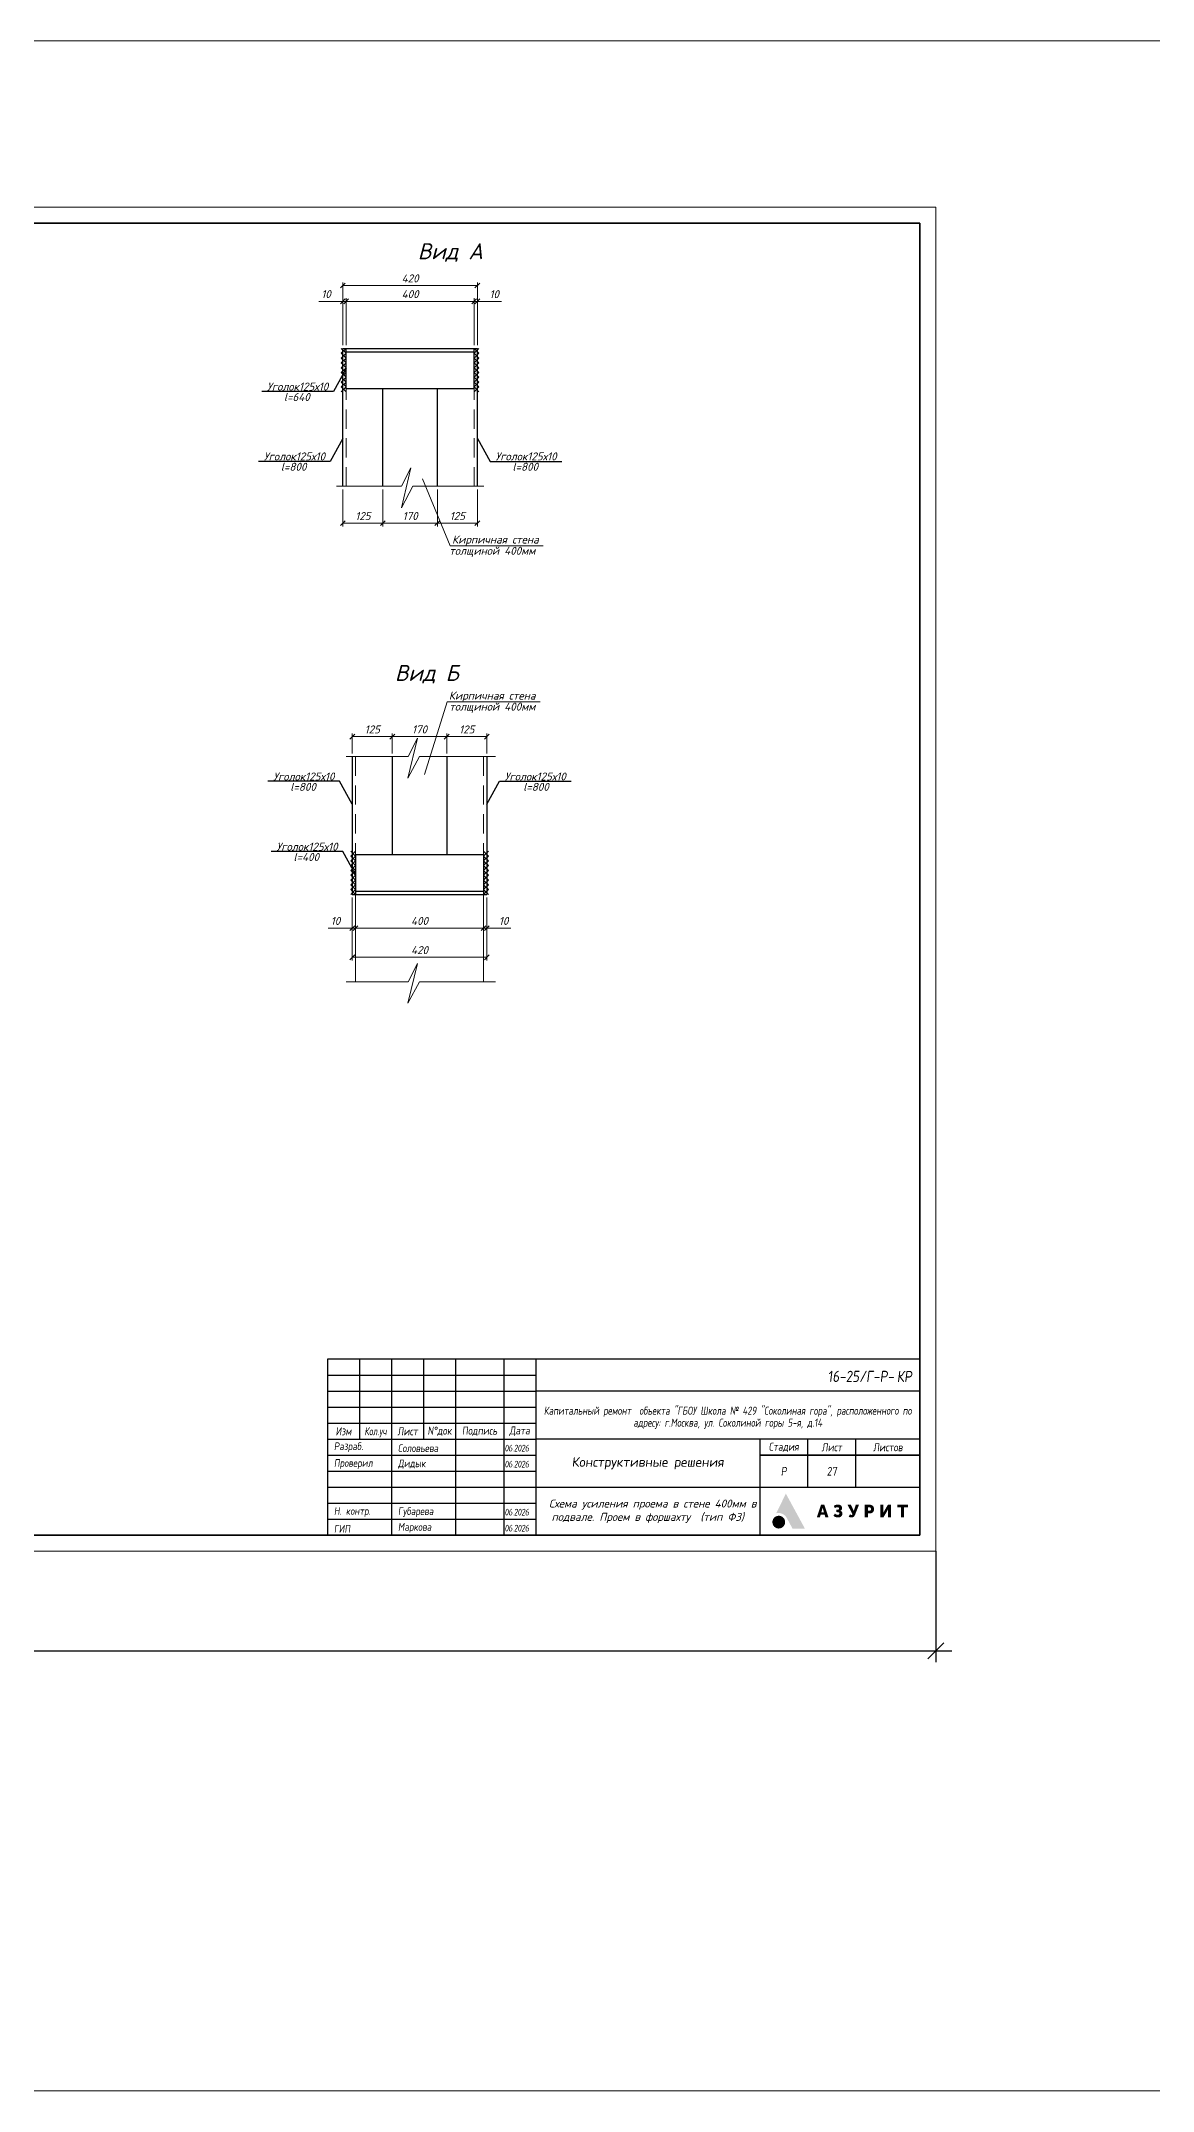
# Model space of a CAD drawing. Header units: millimetres. Extents: x 10124 to 8132345, y -95635 to 1386204.
# Drawn here: x 141630 to 145103, y 17164 to 23570 of the extents above; entities that cross this region are included whole.
import ezdxf
from ezdxf.enums import TextEntityAlignment as Align

# ---------------------------------------------------------------- set-up
doc = ezdxf.new("R2010")
doc.units = ezdxf.units.MM
doc.linetypes.add('Пунктир 2мм', pattern=[3, 2, -1])
doc.layers.get('DEFPOINTS').update_dxf_attribs({"color": 1})
for name, color, linetype, lineweight in [('013', 7, 'Continuous', 13), ('030', 7, 'Continuous', 30), ('_TEXT', 7, 'Continuous', 30)]:
    doc.layers.add(name, color=color, linetype=linetype, lineweight=lineweight)
doc.layers.add('_STAMP', color=7, linetype='Continuous')
doc.styles.add('10', font='isocpeui.ttf', dxfattribs={"height": 25})
doc.styles.add('GOST', font='isocpeur.TTF')
doc.styles.add('ISOCPEUR', font='isocpeur.TTF', dxfattribs={"width": 0.85, "oblique": 7})
doc.styles.add('БДА100', font='romand.shx', dxfattribs={"width": 0.7})
doc.dimstyles.new('10', dxfattribs={"dimtxt": 37.5, "dimasz": 15, "dimexe": 10, "dimexo": 10, "dimgap": 10, "dimtad": 1, "dimtxsty": '10', "dimblk": 'OBLIQUE', "dimcen": 2.5, "dimadec": 0, "dimazin": 0, "dimtfac": 1, "dimtmove": 0, "dimatfit": 3, "dimfxl": 1, "dimlwd": 15, "dimlwe": 15, "dimarcsym": 0})
doc.dimstyles.new('БДА1', dxfattribs={"dimtxt": 2, "dimasz": 1, "dimexe": 0.7, "dimexo": 0, "dimgap": 0.8, "dimtad": 1, "dimdec": 0, "dimrnd": 1, "dimzin": 0, "dimdsep": 46, "dimtxsty": 'БДА100', "dimblk": 'OBLIQUE', "dimcen": 2, "dimdle": 1, "dimadec": 0, "dimazin": 0, "dimtfac": 1, "dimtdec": 0, "dimtmove": 1, "dimatfit": 3, "dimldrblk": 'NONE', "dimfxl": 0.7, "dimtolj": 1, "dimtzin": 0, "dimlwd": -1, "dimlwe": -1, "dimarcsym": 0})

# ---------------------------------------------------------------- blocks, each defined once
blk = doc.blocks.new('_OBLIQUE')
at = {"color": 0, "linetype": 'ByBlock'}
blk.add_line((-0.5, -0.5), (0.5, 0.5), dxfattribs=at)
blk = doc.blocks.new('*D17')
at = {"layer": 'DEFPOINTS', "color": 0, "transparency": 16777216}
for p, q in [((0, 0), (0, -34.62)), ((594, 0), (594, -34.62)), ((-5, -31.12), (599, -31.12))]:
    blk.add_line(p, q, dxfattribs=at)
for p in [(0, 0), (594, 0), (594, -31.12)]:
    blk.add_point(p, dxfattribs=at)
at = {"layer": 'DEFPOINTS', "color": 0, "transparency": 16777216, "xscale": 5, "yscale": 5, "zscale": 5, "rotation": 180}
blk.add_blockref('_OBLIQUE', (0, -31.12), dxfattribs=at)
at = {"layer": 'DEFPOINTS', "color": 0, "transparency": 16777216, "xscale": 5, "yscale": 5, "zscale": 5}
blk.add_blockref('_OBLIQUE', (594, -31.12), dxfattribs=at)
at = {"layer": 'DEFPOINTS', "color": 0, "lineweight": 0, "transparency": 16777216, "insert": (105, -22.12), "char_height": 10, "attachment_point": 5, "style": 'БДА100'}
blk.add_mtext('\\A1;594', dxfattribs=at)
blk = doc.blocks.new('_None')
blk = doc.blocks.new('Логотип Азурит')
at = {"layer": '_STAMP', "linetype": 'Continuous', "true_color": 0x2a3756}
h = blk.add_hatch(color=159, dxfattribs=at)
h.dxf.hatch_style = 1
h.paths.add_polyline_path([(-39.4, 8.5), (-40.02, 9.65), (-40.61, 10.74), (-41.14, 11.7), (-41.62, 12.59), (-41.79, 12.89), (-41.86, 13.01), (-41.91, 12.94), (-41.99, 12.78), (-42.39, 11.96), (-42.77, 11.18), (-43.09, 10.5), (-43.47, 9.72), (-44.18, 8.26), (-44.5, 7.6), (-44.73, 7.14), (-44.85, 6.9), (-44.7, 6.93), (-44.51, 6.95), (-44.27, 6.97), (-44.09, 6.97), (-43.91, 6.96), (-43.74, 6.94), (-43.56, 6.91), (-43.39, 6.87), (-43.22, 6.81), (-43.05, 6.75), (-42.89, 6.68), (-42.73, 6.59), (-42.58, 6.5), (-42.43, 6.4), (-42.29, 6.29), (-42.15, 6.17), (-42.03, 6.04), (-41.91, 5.91), (-41.79, 5.77), (-41.72, 5.65), (-41.63, 5.5), (-41.3, 4.9), (-41.02, 4.39), (-40.57, 3.56), (-40.05, 2.59), (-39.78, 2.11), (-37.86, 2.11), (-36.5, 2.11), (-35.94, 2.12), (-36.48, 3.13), (-36.82, 3.75), (-37.16, 4.37), (-37.67, 5.33), (-38.2, 6.3), (-38.54, 6.93), (-38.87, 7.53)])
h = blk.add_hatch(color=159, dxfattribs=at)
h.dxf.hatch_style = 1
h.paths.add_polyline_path([(-29.3, 7.88), (-29.63, 8.84), (-29.86, 9.53), (-30.37, 9.54), (-30.87, 9.54), (-30.93, 9.38), (-31.26, 8.4), (-31.64, 7.27), (-31.97, 6.31), (-32.19, 5.64), (-32.05, 5.63), (-31.71, 5.62), (-31.23, 5.62), (-31.11, 6.03), (-30.99, 6.44), (-30.37, 6.44), (-29.75, 6.44), (-29.63, 6.03), (-29.52, 5.62), (-29.03, 5.62), (-28.54, 5.62), (-28.6, 5.8), (-28.93, 6.79)])
h.paths.add_polyline_path([(-30.77, 7.21), (-30.74, 7.31), (-30.56, 7.93), (-30.43, 8.43), (-30.39, 8.59), (-30.37, 8.65), (-30.35, 8.64), (-30.31, 8.45), (-30.22, 8.08), (-30.11, 7.66), (-30.01, 7.33), (-29.97, 7.21), (-30.37, 7.21)], flags=16)
h = blk.add_hatch(color=159, dxfattribs=at)
h.dxf.hatch_style = 1
h.paths.add_polyline_path([(-24.39, 7.35), (-24.47, 7.43), (-24.56, 7.5), (-24.66, 7.56), (-24.81, 7.65), (-24.74, 7.69), (-24.65, 7.75), (-24.55, 7.86), (-24.45, 7.97), (-24.38, 8.09), (-24.35, 8.18), (-24.32, 8.25), (-24.31, 8.34), (-24.3, 8.45), (-24.3, 8.65), (-24.31, 8.73), (-24.34, 8.82), (-24.41, 8.99), (-24.51, 9.14), (-24.63, 9.28), (-24.78, 9.39), (-24.95, 9.48), (-25.13, 9.55), (-25.34, 9.59), (-25.56, 9.6), (-25.74, 9.6), (-25.91, 9.58), (-26.08, 9.55), (-26.23, 9.51), (-26.39, 9.46), (-26.53, 9.39), (-26.67, 9.32), (-26.8, 9.23), (-26.9, 9.15), (-26.81, 8.98), (-26.64, 8.66), (-26.54, 8.5), (-26.51, 8.5), (-26.46, 8.54), (-26.35, 8.61), (-26.21, 8.67), (-26.07, 8.73), (-25.93, 8.77), (-25.82, 8.79), (-25.72, 8.79), (-25.62, 8.79), (-25.53, 8.76), (-25.46, 8.73), (-25.39, 8.68), (-25.34, 8.62), (-25.3, 8.55), (-25.26, 8.45), (-25.26, 8.36), (-25.27, 8.27), (-25.32, 8.18), (-25.36, 8.13), (-25.39, 8.08), (-25.44, 8.05), (-25.49, 8.02), (-25.63, 7.99), (-25.84, 7.98), (-26.1, 7.97), (-26.1, 7.6), (-26.1, 7.24), (-25.78, 7.23), (-25.54, 7.21), (-25.45, 7.2), (-25.38, 7.18), (-25.33, 7.15), (-25.28, 7.12), (-25.25, 7.08), (-25.21, 7.02), (-25.19, 6.96), (-25.17, 6.9), (-25.17, 6.76), (-25.18, 6.7), (-25.2, 6.64), (-25.23, 6.58), (-25.26, 6.53), (-25.31, 6.49), (-25.37, 6.45), (-25.44, 6.43), (-25.52, 6.41), (-25.69, 6.39), (-25.78, 6.39), (-25.87, 6.41), (-26, 6.45), (-26.16, 6.51), (-26.3, 6.6), (-26.43, 6.69), (-26.53, 6.76), (-26.77, 6.45), (-26.93, 6.26), (-26.97, 6.2), (-26.98, 6.15), (-26.97, 6.11), (-26.94, 6.07), (-26.82, 5.97), (-26.62, 5.84), (-26.41, 5.73), (-26.19, 5.65), (-25.97, 5.59), (-25.78, 5.57), (-25.53, 5.57), (-25.3, 5.58), (-25.12, 5.61), (-24.99, 5.65), (-24.87, 5.71), (-24.75, 5.78), (-24.64, 5.85), (-24.54, 5.94), (-24.45, 6.03), (-24.37, 6.13), (-24.31, 6.23), (-24.25, 6.37), (-24.21, 6.51), (-24.2, 6.66), (-24.2, 6.82), (-24.21, 6.94), (-24.24, 7.06), (-24.28, 7.16), (-24.33, 7.26)])
h = blk.add_hatch(color=159, dxfattribs=at)
h.dxf.hatch_style = 1
h.paths.add_polyline_path([(-19.61, 8.04), (-19.36, 8.68), (-19.14, 9.22), (-19.03, 9.53), (-19.17, 9.54), (-19.52, 9.54), (-20.02, 9.54), (-20.05, 9.44), (-20.31, 8.65), (-20.59, 7.81), (-20.63, 7.68), (-20.66, 7.62), (-20.67, 7.61), (-20.7, 7.67), (-20.82, 7.97), (-21.01, 8.4), (-21.34, 9.1), (-21.54, 9.54), (-22.06, 9.54), (-22.58, 9.54), (-22.4, 9.17), (-21.88, 8.17), (-21.32, 7.06), (-21.11, 6.63), (-21.09, 6.56), (-21.1, 6.52), (-21.15, 6.45), (-21.21, 6.41), (-21.28, 6.38), (-21.37, 6.37), (-21.45, 6.37), (-21.55, 6.39), (-21.64, 6.43), (-21.74, 6.49), (-21.82, 6.53), (-21.86, 6.49), (-21.92, 6.39), (-22.11, 6.05), (-22.23, 5.85), (-22.18, 5.81), (-22.08, 5.75), (-21.95, 5.69), (-21.81, 5.63), (-21.69, 5.59), (-21.51, 5.57), (-21.31, 5.57), (-21.12, 5.59), (-20.97, 5.62), (-20.88, 5.66), (-20.79, 5.71), (-20.71, 5.77), (-20.63, 5.84), (-20.56, 5.93), (-20.48, 6.02), (-20.35, 6.23), (-20.28, 6.35), (-20.21, 6.51), (-19.92, 7.25)])
h = blk.add_hatch(color=159, dxfattribs=at)
h.dxf.hatch_style = 1
h.paths.add_polyline_path([(-14.46, 7.53), (-14.41, 7.64), (-14.37, 7.74), (-14.33, 7.96), (-14.31, 8.19), (-14.32, 8.41), (-14.37, 8.63), (-14.45, 8.83), (-14.5, 8.93), (-14.55, 9.02), (-14.62, 9.1), (-14.69, 9.18), (-14.81, 9.29), (-14.92, 9.37), (-15.06, 9.43), (-15.21, 9.49), (-15.33, 9.52), (-15.49, 9.53), (-16.3, 9.54), (-17.21, 9.54), (-17.21, 7.58), (-17.21, 5.62), (-16.73, 5.62), (-16.25, 5.62), (-16.25, 6.23), (-16.25, 6.83), (-15.87, 6.83), (-15.58, 6.84), (-15.35, 6.86), (-15.17, 6.91), (-14.99, 6.98), (-14.83, 7.08), (-14.69, 7.2), (-14.56, 7.36)])
h.paths.add_polyline_path([(-15.6, 7.68), (-15.67, 7.66), (-15.95, 7.66), (-16.25, 7.66), (-16.25, 8.2), (-16.25, 8.74), (-15.93, 8.73), (-15.64, 8.72), (-15.57, 8.7), (-15.51, 8.67), (-15.42, 8.6), (-15.35, 8.51), (-15.32, 8.45), (-15.3, 8.39), (-15.29, 8.19), (-15.29, 8.07), (-15.3, 8), (-15.32, 7.94), (-15.35, 7.88), (-15.39, 7.82), (-15.43, 7.78), (-15.53, 7.71)], flags=16)
h = blk.add_hatch(color=159, dxfattribs=at)
h.dxf.hatch_style = 1
h.paths.add_polyline_path([(-10.09, 7.82), (-9.98, 8.03), (-9.94, 8.12), (-9.95, 7.93), (-9.96, 7.49), (-9.97, 6.69), (-9.97, 5.62), (-9.5, 5.62), (-9.04, 5.62), (-9.04, 7.58), (-9.04, 9.54), (-9.51, 9.54), (-9.99, 9.54), (-10.36, 8.91), (-10.84, 8.1), (-11.03, 7.78), (-11.26, 7.34), (-11.37, 7.13), (-11.42, 7.05), (-11.41, 7.31), (-11.39, 7.78), (-11.39, 8.55), (-11.39, 9.54), (-11.86, 9.54), (-12.34, 9.54), (-12.34, 7.58), (-12.34, 5.62), (-11.86, 5.62), (-11.37, 5.62), (-11.18, 5.95), (-10.61, 6.89), (-10.31, 7.42)])
h = blk.add_hatch(color=159, dxfattribs=at)
h.dxf.hatch_style = 1
h.paths.add_polyline_path([(-3.74, 9.14), (-3.74, 9.54), (-5.42, 9.54), (-7.09, 9.54), (-7.09, 9.14), (-7.09, 8.74), (-6.5, 8.74), (-5.9, 8.74), (-5.9, 7.18), (-5.9, 5.62), (-5.43, 5.62), (-4.95, 5.62), (-4.95, 7.18), (-4.95, 8.74), (-4.35, 8.74), (-3.74, 8.74)])
at = {"layer": '_STAMP', "linetype": 'Continuous', "true_color": 0x1447b7}
h = blk.add_hatch(color=162, dxfattribs=at)
h.dxf.hatch_style = 1
h.paths.add_polyline_path([(-42.09, 4.22), (-42.11, 4.4), (-42.15, 4.58), (-42.2, 4.76), (-42.27, 4.93), (-42.35, 5.1), (-42.45, 5.26), (-42.57, 5.41), (-42.7, 5.55), (-42.8, 5.64), (-42.91, 5.72), (-43.14, 5.86), (-43.38, 5.97), (-43.63, 6.05), (-43.89, 6.09), (-44.15, 6.1), (-44.42, 6.07), (-44.55, 6.04), (-44.68, 6.01), (-44.87, 5.94), (-45.05, 5.85), (-45.22, 5.74), (-45.37, 5.62), (-45.51, 5.49), (-45.63, 5.35), (-45.75, 5.19), (-45.84, 5.03), (-45.92, 4.85), (-45.98, 4.67), (-46.03, 4.49), (-46.06, 4.29), (-46.07, 4.1), (-46.05, 3.9), (-46.02, 3.7), (-45.97, 3.51), (-45.92, 3.37), (-45.87, 3.24), (-45.8, 3.11), (-45.72, 2.99), (-45.64, 2.88), (-45.54, 2.77), (-45.44, 2.67), (-45.33, 2.57), (-45.22, 2.49), (-45.1, 2.41), (-44.98, 2.34), (-44.85, 2.28), (-44.72, 2.22), (-44.58, 2.18), (-44.44, 2.15), (-44.3, 2.13), (-44.05, 2.12), (-43.8, 2.14), (-43.57, 2.19), (-43.34, 2.26), (-43.12, 2.37), (-42.92, 2.5), (-42.73, 2.65), (-42.56, 2.83), (-42.44, 2.99), (-42.34, 3.15), (-42.26, 3.32), (-42.19, 3.49), (-42.14, 3.67), (-42.11, 3.85), (-42.09, 4.03)])
blk = doc.blocks.new('_Azurit_Stamp')
at = {"layer": '_STAMP'}
for p, q in [((-175, 55), (-175, 30)), ((-165, 55), (-165, 0)), ((-155, 55), (-155, 30)), ((-145, 55), (-145, 0)), ((-130, 55), (-130, 0)), ((-120, 55), (-120, 0)), ((-185, 50), (-120, 50)), ((-185, 45), (-120, 45)), ((0, 45), (-120, 45)), ((-185, 40), (-120, 40)), ((-185, 35), (-120, 35)), ((-185, 30), (-120, 30)), ((0, 30), (-120, 30)), ((-50, 30), (-50, 0)), ((-35, 25), (-35, 30)), ((-20, 25), (-20, 30)), ((-185, 25), (-120, 25)), ((-185, 20), (-120, 20)), ((-50, 25), (-35, 25)), ((-35, 25), (-50, 25)), ((-35, 25), (-20, 25)), ((-35, 15), (-35, 25)), ((-20, 25), (-35, 25)), ((-20, 25), (0, 25)), ((-20, 15), (-20, 25)), ((0, 25), (-20, 25)), ((-185, 15), (-120, 15)), ((-120, 15), (0, 15)), ((-185, 10), (-120, 10)), ((-185, 5), (-120, 5))]:
    blk.add_line(p, q, dxfattribs=at)
blk.add_lwpolyline([(-185, 0), (0, 0), (0, 55), (-185, 55)], close=True, dxfattribs=at)
at = {"linetype": 'Continuous'}
blk.add_blockref('Логотип Азурит', (0, 0), dxfattribs=at)
at = {"color": 0, "lineweight": 9, "insert": (-42.5, 20), "char_height": 2.7, "width": 15, "attachment_point": 5, "style": 'ISOCPEUR'}
blk.add_mtext('Р', dxfattribs=at)
at = {"layer": '_TEXT', "color": 1, "style": 'ISOCPEUR', "oblique": 7, "width": 0.85}
blk.add_text('КР ', height=3.5, dxfattribs=at).set_placement((-7.2, 49.62), align=Align.MIDDLE_LEFT)
at = {"layer": '_TEXT', "color": 5, "line_spacing_factor": 0.9, "style": 'ISOCPEUR'}
for s, width, heights, insert, char_height, attachment_point in [('16-25/Г-Р-', 69.1586, [9.61], (-8.07, 49.66), 3.5, 6), ('{\\Q8;\\W0.8;\\C7;Капитальный ремонт  объекта "ГБОУ Школа № 429 "Соколиная гора", расположенного по адресу: г.Москва, ул. Соколиной горы 5-я, д.14}', 120, [14.01], (-60, 36.73), 2.5, 5), ('{\\W1;Конструктивные решения}', 69.1586, [14.57], (-85, 22.5), 3, 5)]:
    blk.add_mtext_dynamic_manual_height_columns(s, width=width, gutter_width=0, heights=heights, dxfattribs=dict(at, insert=insert, char_height=char_height, attachment_point=attachment_point))
at = {"layer": '_TEXT', "style": 'ISOCPEUR'}
for s, width, insert, char_height, attachment_point in [('Изм', 10, (-180, 32.5), 2.5, 5), ('{\\W0.7;Кол.уч}', 10, (-170, 32.17), 2.5, 5), ('Лист', 10, (-160, 32.5), 2.5, 5), ('N%%Dдок', 10, (-150, 32.5), 2.5, 5), ('Подпись', 10, (-137.5, 32.5), 2.5, 5), ('Дата', 10, (-125, 32.5), 2.5, 5), ('Разраб.', 20, (-183, 27.5), 2.4, 4), ('Стадия', 15, (-42.5, 27.5), 2.5, 5), ('Лист', 15, (-27.5, 27.5), 2.5, 5), ('Листов', 15, (-10, 27.5), 2.5, 5), ('Проверил', 20, (-183, 22.27), 2.4, 4), ('Н. контр.', 20, (-183, 7.27), 2.4, 4), ('ГИП', 20, (-183, 2.04), 2.4, 4)]:
    blk.add_mtext_dynamic_manual_height_columns(s, width=width, gutter_width=12.5, heights=[0], dxfattribs=dict(at, insert=insert, char_height=char_height, attachment_point=attachment_point))
at = {"layer": '_TEXT', "color": 1, "attachment_point": 4, "style": 'ISOCPEUR'}
for s, width, insert, char_height in [('Соловьева', 19.0361, (-163, 27.23), 2.4), ('{\\W0.82;\\T0.92;06.2026}', 7.4894, (-129.7, 27.23), 2.1), ('{\\W0.82;\\T0.92;06.2026}', 7.4894, (-129.7, 22.23), 2.1), ('{\\W0.82;\\T0.92;06.2026}', 7.4894, (-129.7, 7.23), 2.1), ('{\\W0.82;\\T0.92;06.2026}', 7.4894, (-129.7, 2.23), 2.1)]:
    blk.add_mtext_dynamic_manual_height_columns(s, width=width, gutter_width=12.5, heights=[0], dxfattribs=dict(at, insert=insert, char_height=char_height))
at = {"layer": '_TEXT', "color": 5, "char_height": 2.4, "attachment_point": 4, "style": 'ISOCPEUR'}
for s, insert in [('Дидык', (-163, 22.23)), ('Губарева', (-163, 7.23)), ('Маркова', (-163, 2.29))]:
    blk.add_mtext_dynamic_manual_height_columns(s, width=19.0361, gutter_width=12.5, heights=[0], dxfattribs=dict(at, insert=insert))
blk = doc.blocks.new('*D1303')
at = {"color": 0, "lineweight": 15, "ltscale": 100, "transparency": 16777216}
for p, q in [((142611.9, 20893.3), (142611.9, 20788)), ((143011.9, 20893.3), (143011.9, 20788)), ((142611.9, 20798), (143011.9, 20798))]:
    blk.add_line(p, q, dxfattribs=at)
at = {"layer": 'DEFPOINTS', "color": 0, "ltscale": 100, "transparency": 16777216}
for p in [(142611.9, 20903.3), (143011.9, 20903.3), (143011.9, 20798)]:
    blk.add_point(p, dxfattribs=at)
at = {"color": 0, "lineweight": 15, "ltscale": 100, "transparency": 16777216, "xscale": 15, "yscale": 15, "zscale": 15, "rotation": 180}
blk.add_blockref('_OBLIQUE', (142611.9, 20798), dxfattribs=at)
at = {"color": 0, "lineweight": 15, "ltscale": 100, "transparency": 16777216, "xscale": 15, "yscale": 15, "zscale": 15}
blk.add_blockref('_OBLIQUE', (143011.9, 20798), dxfattribs=at)
at = {"color": 0, "ltscale": 100, "transparency": 16777216, "insert": (142811.9, 20820.5), "char_height": 25, "attachment_point": 5, "style": '10'}
blk.add_mtext('400', dxfattribs=at)
blk = doc.blocks.new('*D1329')
at = {"layer": '013', "color": 0, "lineweight": 15, "ltscale": 100, "transparency": 16777216}
for p, q in [((142601.9, 20893.3), (142601.9, 20788)), ((142611.9, 20893.3), (142611.9, 20788)), ((142601.9, 20798), (142526.7, 20798)), ((142611.9, 20798), (142601.9, 20798)), ((142611.9, 20798), (142626.9, 20798))]:
    blk.add_line(p, q, dxfattribs=at)
at = {"layer": 'DEFPOINTS', "color": 0, "ltscale": 100, "transparency": 16777216}
for p in [(142601.9, 20903.3), (142611.9, 20903.3), (142601.9, 20798)]:
    blk.add_point(p, dxfattribs=at)
at = {"layer": '013', "color": 0, "lineweight": 15, "ltscale": 100, "transparency": 16777216, "xscale": 15, "yscale": 15, "zscale": 15}
blk.add_blockref('_OBLIQUE', (142601.9, 20798), dxfattribs=at)
at = {"layer": '013', "color": 0, "lineweight": 15, "ltscale": 100, "transparency": 16777216, "xscale": 15, "yscale": 15, "zscale": 15, "rotation": 180}
blk.add_blockref('_OBLIQUE', (142611.9, 20798), dxfattribs=at)
at = {"layer": '013', "color": 0, "ltscale": 100, "transparency": 16777216, "insert": (142549.3, 20820.5), "char_height": 25, "attachment_point": 5, "style": '10'}
blk.add_mtext('10', dxfattribs=at)
blk = doc.blocks.new('*D1304')
at = {"layer": '013', "color": 0, "lineweight": 15, "ltscale": 100, "transparency": 16777216}
for p, q in [((143011.9, 20893.3), (143011.9, 20788)), ((143021.9, 20893.3), (143021.9, 20788)), ((143011.9, 20798), (142996.9, 20798)), ((143011.9, 20798), (143021.9, 20798)), ((143021.9, 20798), (143097.1, 20798))]:
    blk.add_line(p, q, dxfattribs=at)
at = {"layer": 'DEFPOINTS', "color": 0, "ltscale": 100, "transparency": 16777216}
for p in [(143011.9, 20903.3), (143021.9, 20903.3), (143021.9, 20798)]:
    blk.add_point(p, dxfattribs=at)
at = {"layer": '013', "color": 0, "lineweight": 15, "ltscale": 100, "transparency": 16777216, "xscale": 15, "yscale": 15, "zscale": 15}
blk.add_blockref('_OBLIQUE', (143011.9, 20798), dxfattribs=at)
at = {"layer": '013', "color": 0, "lineweight": 15, "ltscale": 100, "transparency": 16777216, "xscale": 15, "yscale": 15, "zscale": 15, "rotation": 180}
blk.add_blockref('_OBLIQUE', (143021.9, 20798), dxfattribs=at)
at = {"layer": '013', "color": 0, "ltscale": 100, "transparency": 16777216, "insert": (143074.5, 20820.5), "char_height": 25, "attachment_point": 5, "style": '10'}
blk.add_mtext('10', dxfattribs=at)
blk = doc.blocks.new('*D1299')
at = {"layer": '013', "color": 0, "lineweight": 15, "ltscale": 100, "transparency": 16777216}
for p, q in [((142601.9, 20893.3), (142601.9, 20696.8)), ((143021.9, 20893.3), (143021.9, 20696.8)), ((142601.9, 20706.8), (143021.9, 20706.8))]:
    blk.add_line(p, q, dxfattribs=at)
at = {"layer": 'DEFPOINTS', "color": 0, "ltscale": 100, "transparency": 16777216}
for p in [(142601.9, 20903.3), (143021.9, 20903.3), (143021.9, 20706.8)]:
    blk.add_point(p, dxfattribs=at)
at = {"layer": '013', "color": 0, "lineweight": 15, "ltscale": 100, "transparency": 16777216, "xscale": 15, "yscale": 15, "zscale": 15, "rotation": 180}
blk.add_blockref('_OBLIQUE', (142601.9, 20706.8), dxfattribs=at)
at = {"layer": '013', "color": 0, "lineweight": 15, "ltscale": 100, "transparency": 16777216, "xscale": 15, "yscale": 15, "zscale": 15}
blk.add_blockref('_OBLIQUE', (143021.9, 20706.8), dxfattribs=at)
at = {"layer": '013', "color": 0, "ltscale": 100, "transparency": 16777216, "insert": (142811.9, 20729.3), "char_height": 25, "attachment_point": 5, "style": '10'}
blk.add_mtext('420', dxfattribs=at)
blk = doc.blocks.new('*D1326')
at = {"layer": '013', "color": 0, "lineweight": 15, "ltscale": 100, "transparency": 16777216}
for p, q in [((142601.9, 21343.9), (142601.9, 21406.4)), ((142601.9, 21396.4), (142726.9, 21396.4)), ((142726.9, 21343.9), (142726.9, 21406.4))]:
    blk.add_line(p, q, dxfattribs=at)
at = {"layer": 'DEFPOINTS', "color": 0, "ltscale": 100, "transparency": 16777216}
for p in [(142726.9, 21396.4), (142601.9, 21333.9), (142726.9, 21333.9)]:
    blk.add_point(p, dxfattribs=at)
at = {"layer": '013', "color": 0, "lineweight": 15, "ltscale": 100, "transparency": 16777216, "xscale": 15, "yscale": 15, "zscale": 15, "rotation": 180}
blk.add_blockref('_OBLIQUE', (142601.9, 21396.4), dxfattribs=at)
at = {"layer": '013', "color": 0, "lineweight": 15, "ltscale": 100, "transparency": 16777216, "xscale": 15, "yscale": 15, "zscale": 15}
blk.add_blockref('_OBLIQUE', (142726.9, 21396.4), dxfattribs=at)
at = {"layer": '013', "color": 0, "ltscale": 100, "transparency": 16777216, "insert": (142664.4, 21418.9), "char_height": 25, "attachment_point": 5, "style": '10'}
blk.add_mtext('125', dxfattribs=at)
blk = doc.blocks.new('*D1327')
at = {"layer": '013', "color": 0, "lineweight": 15, "ltscale": 100, "transparency": 16777216}
for p, q in [((142726.9, 21343.9), (142726.9, 21406.4)), ((142726.9, 21396.4), (142896.9, 21396.4)), ((142896.9, 21343.9), (142896.9, 21406.4))]:
    blk.add_line(p, q, dxfattribs=at)
at = {"layer": 'DEFPOINTS', "color": 0, "ltscale": 100, "transparency": 16777216}
for p in [(142896.9, 21396.4), (142726.9, 21333.9), (142896.9, 21333.9)]:
    blk.add_point(p, dxfattribs=at)
at = {"layer": '013', "color": 0, "lineweight": 15, "ltscale": 100, "transparency": 16777216, "xscale": 15, "yscale": 15, "zscale": 15, "rotation": 180}
blk.add_blockref('_OBLIQUE', (142726.9, 21396.4), dxfattribs=at)
at = {"layer": '013', "color": 0, "lineweight": 15, "ltscale": 100, "transparency": 16777216, "xscale": 15, "yscale": 15, "zscale": 15}
blk.add_blockref('_OBLIQUE', (142896.9, 21396.4), dxfattribs=at)
at = {"layer": '013', "color": 0, "ltscale": 100, "transparency": 16777216, "insert": (142811.9, 21419), "char_height": 25, "attachment_point": 5, "style": '10'}
blk.add_mtext('170', dxfattribs=at)
blk = doc.blocks.new('*D1328')
at = {"layer": '013', "color": 0, "lineweight": 15, "ltscale": 100, "transparency": 16777216}
for p, q in [((142896.9, 21343.9), (142896.9, 21406.4)), ((142896.9, 21396.4), (143021.9, 21396.4)), ((143021.9, 21343.9), (143021.9, 21406.4))]:
    blk.add_line(p, q, dxfattribs=at)
at = {"layer": 'DEFPOINTS', "color": 0, "ltscale": 100, "transparency": 16777216}
for p in [(143021.9, 21396.4), (142896.9, 21333.9), (143021.9, 21333.9)]:
    blk.add_point(p, dxfattribs=at)
at = {"layer": '013', "color": 0, "lineweight": 15, "ltscale": 100, "transparency": 16777216, "xscale": 15, "yscale": 15, "zscale": 15, "rotation": 180}
blk.add_blockref('_OBLIQUE', (142896.9, 21396.4), dxfattribs=at)
at = {"layer": '013', "color": 0, "lineweight": 15, "ltscale": 100, "transparency": 16777216, "xscale": 15, "yscale": 15, "zscale": 15}
blk.add_blockref('_OBLIQUE', (143021.9, 21396.4), dxfattribs=at)
at = {"layer": '013', "color": 0, "ltscale": 100, "transparency": 16777216, "insert": (142959.4, 21418.9), "char_height": 25, "attachment_point": 5, "style": '10'}
blk.add_mtext('125', dxfattribs=at)
blk = doc.blocks.new('*D1308')
at = {"color": 0, "lineweight": 15, "ltscale": 100, "transparency": 16777216}
for p, q in [((142582.6, 22619.2), (142582.6, 22766.5)), ((142582.6, 22756.5), (142982.6, 22756.5)), ((142982.6, 22619.2), (142982.6, 22766.5))]:
    blk.add_line(p, q, dxfattribs=at)
at = {"layer": 'DEFPOINTS', "color": 0, "ltscale": 100, "transparency": 16777216}
for p in [(142982.6, 22756.5), (142582.6, 22609.2), (142982.6, 22609.2)]:
    blk.add_point(p, dxfattribs=at)
at = {"color": 0, "lineweight": 15, "ltscale": 100, "transparency": 16777216, "xscale": 15, "yscale": 15, "zscale": 15, "rotation": 180}
blk.add_blockref('_OBLIQUE', (142582.6, 22756.5), dxfattribs=at)
at = {"color": 0, "lineweight": 15, "ltscale": 100, "transparency": 16777216, "xscale": 15, "yscale": 15, "zscale": 15}
blk.add_blockref('_OBLIQUE', (142982.6, 22756.5), dxfattribs=at)
at = {"color": 0, "ltscale": 100, "transparency": 16777216, "insert": (142782.6, 22779), "char_height": 25, "attachment_point": 5, "style": '10'}
blk.add_mtext('400', dxfattribs=at)
blk = doc.blocks.new('*D1335')
at = {"layer": '013', "color": 0, "lineweight": 15, "ltscale": 100, "transparency": 16777216}
for p, q in [((142572.6, 22756.5), (142497.4, 22756.5)), ((142572.6, 22619.2), (142572.6, 22766.5)), ((142582.6, 22756.5), (142572.6, 22756.5)), ((142582.6, 22619.2), (142582.6, 22766.5)), ((142582.6, 22756.5), (142597.6, 22756.5))]:
    blk.add_line(p, q, dxfattribs=at)
at = {"layer": 'DEFPOINTS', "color": 0, "ltscale": 100, "transparency": 16777216}
for p in [(142572.6, 22756.5), (142572.6, 22609.2), (142582.6, 22609.2)]:
    blk.add_point(p, dxfattribs=at)
at = {"layer": '013', "color": 0, "lineweight": 15, "ltscale": 100, "transparency": 16777216, "xscale": 15, "yscale": 15, "zscale": 15}
blk.add_blockref('_OBLIQUE', (142572.6, 22756.5), dxfattribs=at)
at = {"layer": '013', "color": 0, "lineweight": 15, "ltscale": 100, "transparency": 16777216, "xscale": 15, "yscale": 15, "zscale": 15, "rotation": 180}
blk.add_blockref('_OBLIQUE', (142582.6, 22756.5), dxfattribs=at)
at = {"layer": '013', "color": 0, "ltscale": 100, "transparency": 16777216, "insert": (142520, 22779), "char_height": 25, "attachment_point": 5, "style": '10'}
blk.add_mtext('10', dxfattribs=at)
blk = doc.blocks.new('*D1309')
at = {"layer": '013', "color": 0, "lineweight": 15, "ltscale": 100, "transparency": 16777216}
for p, q in [((142982.6, 22756.5), (142967.6, 22756.5)), ((142982.6, 22619.2), (142982.6, 22766.5)), ((142982.6, 22756.5), (142992.6, 22756.5)), ((142992.6, 22619.2), (142992.6, 22766.5)), ((142992.6, 22756.5), (143067.7, 22756.5))]:
    blk.add_line(p, q, dxfattribs=at)
at = {"layer": 'DEFPOINTS', "color": 0, "ltscale": 100, "transparency": 16777216}
for p in [(142992.6, 22756.5), (142982.6, 22609.2), (142992.6, 22609.2)]:
    blk.add_point(p, dxfattribs=at)
at = {"layer": '013', "color": 0, "lineweight": 15, "ltscale": 100, "transparency": 16777216, "xscale": 15, "yscale": 15, "zscale": 15}
blk.add_blockref('_OBLIQUE', (142982.6, 22756.5), dxfattribs=at)
at = {"layer": '013', "color": 0, "lineweight": 15, "ltscale": 100, "transparency": 16777216, "xscale": 15, "yscale": 15, "zscale": 15, "rotation": 180}
blk.add_blockref('_OBLIQUE', (142992.6, 22756.5), dxfattribs=at)
at = {"layer": '013', "color": 0, "ltscale": 100, "transparency": 16777216, "insert": (143045.2, 22779), "char_height": 25, "attachment_point": 5, "style": '10'}
blk.add_mtext('10', dxfattribs=at)
blk = doc.blocks.new('*D1310')
at = {"layer": '013', "color": 0, "lineweight": 15, "ltscale": 100, "transparency": 16777216}
for p, q in [((142572.6, 22619.2), (142572.6, 22815.7)), ((142572.6, 22805.7), (142992.6, 22805.7)), ((142992.6, 22619.2), (142992.6, 22815.7))]:
    blk.add_line(p, q, dxfattribs=at)
at = {"layer": 'DEFPOINTS', "color": 0, "ltscale": 100, "transparency": 16777216}
for p in [(142992.6, 22805.7), (142572.6, 22609.2), (142992.6, 22609.2)]:
    blk.add_point(p, dxfattribs=at)
at = {"layer": '013', "color": 0, "lineweight": 15, "ltscale": 100, "transparency": 16777216, "xscale": 15, "yscale": 15, "zscale": 15, "rotation": 180}
blk.add_blockref('_OBLIQUE', (142572.6, 22805.7), dxfattribs=at)
at = {"layer": '013', "color": 0, "lineweight": 15, "ltscale": 100, "transparency": 16777216, "xscale": 15, "yscale": 15, "zscale": 15}
blk.add_blockref('_OBLIQUE', (142992.6, 22805.7), dxfattribs=at)
at = {"layer": '013', "color": 0, "ltscale": 100, "transparency": 16777216, "insert": (142782.6, 22828.2), "char_height": 25, "attachment_point": 5, "style": '10'}
blk.add_mtext('420', dxfattribs=at)
blk = doc.blocks.new('*D1311')
at = {"layer": '013', "color": 0, "lineweight": 15, "ltscale": 100, "transparency": 16777216}
for p, q in [((142572.6, 22168.6), (142572.6, 22053.2)), ((142697.6, 22168.6), (142697.6, 22053.2)), ((142572.6, 22063.2), (142697.6, 22063.2))]:
    blk.add_line(p, q, dxfattribs=at)
at = {"layer": 'DEFPOINTS', "color": 0, "ltscale": 100, "transparency": 16777216}
for p in [(142572.6, 22178.6), (142697.6, 22178.6), (142697.6, 22063.2)]:
    blk.add_point(p, dxfattribs=at)
at = {"layer": '013', "color": 0, "lineweight": 15, "ltscale": 100, "transparency": 16777216, "xscale": 15, "yscale": 15, "zscale": 15, "rotation": 180}
blk.add_blockref('_OBLIQUE', (142572.6, 22063.2), dxfattribs=at)
at = {"layer": '013', "color": 0, "lineweight": 15, "ltscale": 100, "transparency": 16777216, "xscale": 15, "yscale": 15, "zscale": 15}
blk.add_blockref('_OBLIQUE', (142697.6, 22063.2), dxfattribs=at)
at = {"layer": '013', "color": 0, "ltscale": 100, "transparency": 16777216, "insert": (142635.1, 22085.7), "char_height": 25, "attachment_point": 5, "style": '10'}
blk.add_mtext('125', dxfattribs=at)
blk = doc.blocks.new('*D1312')
at = {"layer": '013', "color": 0, "lineweight": 15, "ltscale": 100, "transparency": 16777216}
for p, q in [((142697.6, 22168.6), (142697.6, 22053.2)), ((142867.6, 22168.6), (142867.6, 22053.2)), ((142697.6, 22063.2), (142867.6, 22063.2))]:
    blk.add_line(p, q, dxfattribs=at)
at = {"layer": 'DEFPOINTS', "color": 0, "ltscale": 100, "transparency": 16777216}
for p in [(142697.6, 22178.6), (142867.6, 22178.6), (142867.6, 22063.2)]:
    blk.add_point(p, dxfattribs=at)
at = {"layer": '013', "color": 0, "lineweight": 15, "ltscale": 100, "transparency": 16777216, "xscale": 15, "yscale": 15, "zscale": 15, "rotation": 180}
blk.add_blockref('_OBLIQUE', (142697.6, 22063.2), dxfattribs=at)
at = {"layer": '013', "color": 0, "lineweight": 15, "ltscale": 100, "transparency": 16777216, "xscale": 15, "yscale": 15, "zscale": 15}
blk.add_blockref('_OBLIQUE', (142867.6, 22063.2), dxfattribs=at)
at = {"layer": '013', "color": 0, "ltscale": 100, "transparency": 16777216, "insert": (142782.6, 22085.8), "char_height": 25, "attachment_point": 5, "style": '10'}
blk.add_mtext('170', dxfattribs=at)
blk = doc.blocks.new('*D1313')
at = {"layer": '013', "color": 0, "lineweight": 15, "ltscale": 100, "transparency": 16777216}
for p, q in [((142867.6, 22168.6), (142867.6, 22053.2)), ((142992.6, 22168.6), (142992.6, 22053.2)), ((142867.6, 22063.2), (142992.6, 22063.2))]:
    blk.add_line(p, q, dxfattribs=at)
at = {"layer": 'DEFPOINTS', "color": 0, "ltscale": 100, "transparency": 16777216}
for p in [(142867.6, 22178.6), (142992.6, 22178.6), (142992.6, 22063.2)]:
    blk.add_point(p, dxfattribs=at)
at = {"layer": '013', "color": 0, "lineweight": 15, "ltscale": 100, "transparency": 16777216, "xscale": 15, "yscale": 15, "zscale": 15, "rotation": 180}
blk.add_blockref('_OBLIQUE', (142867.6, 22063.2), dxfattribs=at)
at = {"layer": '013', "color": 0, "lineweight": 15, "ltscale": 100, "transparency": 16777216, "xscale": 15, "yscale": 15, "zscale": 15}
blk.add_blockref('_OBLIQUE', (142992.6, 22063.2), dxfattribs=at)
at = {"layer": '013', "color": 0, "ltscale": 100, "transparency": 16777216, "insert": (142930.1, 22085.7), "char_height": 25, "attachment_point": 5, "style": '10'}
blk.add_mtext('125', dxfattribs=at)
blk = doc.blocks.new('*U16')
at = {"color": 44, "lineweight": 20, "ltscale": 10}
for p, q in [((594, 420), (0, 420)), ((594, 0), (594, 420)), ((0, 0), (594, 0))]:
    blk.add_line(p, q, dxfattribs=at)
at = {"color": 137, "lineweight": 35, "ltscale": 10}
for p, q in [((589, 415), (20, 415)), ((589, 5), (589, 415)), ((8.04, 5), (589, 5))]:
    blk.add_line(p, q, dxfattribs=at)
at = {"color": 44, "lineweight": 13, "style": 'GOST', "oblique": 10, "width": 0.8}
for tag in ['ФОРМАТВЕРТ', 'ФОРМАТГОРИЗ']:
    blk.add_attdef(tag, (542.98, 1.6), '', height=2, dxfattribs=at)
at = {"layer": 'DEFPOINTS', "color": 251, "lineweight": 0}
dim = blk.add_linear_dim(base=(594, -31.12), p1=(0, 0), p2=(594, 0), dimstyle='БДА1', override={"dimscale": 5}, dxfattribs=at)
dim.commit()
dim.dimension.update_dxf_attribs({"geometry": '*D17', "text_midpoint": (105, -31.12), "dimtype": 128})

msp = doc.modelspace()

# ---------------------------------------------------------------- linework, layer by layer
at = {"ltscale": 100}
for p, q in [((142582.568, 22609.209), (142567.568, 22594.209)), ((142567.568, 22609.209), (142582.568, 22594.209)), ((142582.568, 22594.209), (142567.568, 22579.209)), ((142567.568, 22594.209), (142582.568, 22579.209)), ((142582.568, 22579.209), (142567.568, 22564.209)), ((142567.568, 22579.209), (142582.568, 22564.209)), ((142582.568, 22564.209), (142567.568, 22549.209)), ((142567.568, 22564.209), (142582.568, 22549.209)), ((142582.568, 22549.209), (142567.568, 22534.209)), ((142567.568, 22549.209), (142582.568, 22534.209)), ((142572.568, 22609.209), (142982.568, 22609.209)), ((142997.568, 22609.209), (142982.568, 22594.209)), ((142982.568, 22609.209), (142997.568, 22594.209)), ((142997.568, 22594.209), (142982.568, 22579.209)), ((142982.568, 22594.209), (142997.568, 22579.209)), ((142997.568, 22579.209), (142982.568, 22564.209)), ((142982.568, 22579.209), (142997.568, 22564.209)), ((142997.568, 22564.209), (142982.568, 22549.209)), ((142982.568, 22564.209), (142997.568, 22549.209)), ((142997.568, 22549.209), (142982.568, 22534.209)), ((142982.568, 22549.209), (142997.568, 22534.209)), ((142582.568, 22546.709), (142542.766, 22475.045)), ((142582.568, 22534.209), (142567.568, 22519.209)), ((142567.568, 22534.209), (142582.568, 22519.209)), ((142582.568, 22519.209), (142567.568, 22504.209)), ((142567.568, 22519.209), (142582.568, 22504.209)), ((142582.568, 22504.209), (142567.568, 22489.209)), ((142567.568, 22504.209), (142582.568, 22489.209)), ((142582.568, 22489.209), (142567.568, 22474.209)), ((142567.568, 22489.209), (142582.568, 22474.209)), ((142997.568, 22534.209), (142982.568, 22519.209)), ((142982.568, 22534.209), (142997.568, 22519.209)), ((142997.568, 22519.209), (142982.568, 22504.209)), ((142982.568, 22519.209), (142997.568, 22504.209)), ((142997.568, 22504.209), (142982.568, 22489.209)), ((142982.568, 22504.209), (142997.568, 22489.209)), ((142997.568, 22489.209), (142982.568, 22474.209)), ((142982.568, 22489.209), (142997.568, 22474.209)), ((142542.766, 22475.045), (142319.025, 22475.045)), ((142572.568, 22327.443), (142532.766, 22255.779)), ((142992.568, 22327.443), (143032.371, 22255.779)), ((142532.766, 22255.779), (142309.025, 22255.779)), ((143032.371, 22255.779), (143256.112, 22255.779)), ((142562.114, 21256.741), (142338.373, 21256.741)), ((142601.917, 21185.077), (142562.114, 21256.741)), ((143021.917, 21185.077), (143061.719, 21256.741)), ((143061.719, 21256.741), (143285.46, 21256.741)), ((142572.114, 21037.476), (142348.373, 21037.476)), ((142611.917, 20965.812), (142572.114, 21037.476)), ((142611.917, 21023.312), (142596.917, 21038.312)), ((142596.917, 21023.312), (142611.917, 21038.312)), ((142611.917, 21008.312), (142596.917, 21023.312)), ((142596.917, 21008.312), (142611.917, 21023.312)), ((143026.917, 21023.312), (143011.917, 21038.312)), ((143011.917, 21023.312), (143026.917, 21038.312)), ((143026.917, 21008.312), (143011.917, 21023.312)), ((143011.917, 21008.312), (143026.917, 21023.312)), ((142611.917, 20993.312), (142596.917, 21008.312)), ((142596.917, 20993.312), (142611.917, 21008.312)), ((142611.917, 20978.312), (142596.917, 20993.312)), ((142596.917, 20978.312), (142611.917, 20993.312)), ((142611.917, 20963.312), (142596.917, 20978.312)), ((142596.917, 20963.312), (142611.917, 20978.312)), ((142611.917, 20948.312), (142596.917, 20963.312)), ((142596.917, 20948.312), (142611.917, 20963.312)), ((142611.917, 20933.312), (142596.917, 20948.312)), ((142596.917, 20933.312), (142611.917, 20948.312)), ((143026.917, 20993.312), (143011.917, 21008.312)), ((143011.917, 20993.312), (143026.917, 21008.312)), ((143026.917, 20978.312), (143011.917, 20993.312)), ((143011.917, 20978.312), (143026.917, 20993.312)), ((143026.917, 20963.312), (143011.917, 20978.312)), ((143011.917, 20963.312), (143026.917, 20978.312)), ((143026.917, 20948.312), (143011.917, 20963.312)), ((143011.917, 20948.312), (143026.917, 20963.312)), ((143026.917, 20933.312), (143011.917, 20948.312)), ((143011.917, 20933.312), (143026.917, 20948.312)), ((142611.917, 20918.312), (142596.917, 20933.312)), ((142596.917, 20918.312), (142611.917, 20933.312)), ((142611.917, 20903.312), (142596.917, 20918.312)), ((142596.917, 20903.312), (142611.917, 20918.312)), ((142601.917, 20903.312), (143011.917, 20903.312)), ((143026.917, 20918.312), (143011.917, 20933.312)), ((143011.917, 20918.312), (143026.917, 20933.312)), ((143026.917, 20903.312), (143011.917, 20918.312)), ((143011.917, 20903.312), (143026.917, 20918.312))]:
    msp.add_line(p, q, dxfattribs=at)
at = {"layer": '013', "linetype": 'Пунктир 2мм', "ltscale": 30}
for p, q in [((142582.568, 22178.575), (142582.568, 22484.209)), ((142982.568, 22178.575), (142982.568, 22484.209)), ((142611.917, 21333.945), (142611.917, 21028.312)), ((143011.917, 21333.945), (143011.917, 21028.312))]:
    msp.add_line(p, q, dxfattribs=at)
at = {"layer": '013', "ltscale": 100}
for p, q in [((142611.917, 20903.312), (142611.917, 20630.687)), ((143011.917, 20903.312), (143011.917, 20630.687))]:
    msp.add_line(p, q, dxfattribs=at)
msp.add_lwpolyline([(122040.613, 17164.475), (153364.451, 17164.475), (153364.451, 23569.947), (122040.613, 23569.947)], close=True, dxfattribs=at)
for points in [[(142552.808, 22178.575), (142756.14, 22178.575), (142785.176, 22235.867), (142755.264, 22111.335), (142791.161, 22178.575), (143013.228, 22178.575)], [(142821.286, 22201.534), (142907.821, 21992.74), (143198.474, 21992.74)], [(142827.231, 21277.915), (142897.782, 21505.105), (143188.434, 21505.105)], [(142582.949, 21333.945), (142776.781, 21333.945), (142805.817, 21391.237), (142775.905, 21266.705), (142811.802, 21333.945), (143048.838, 21333.945)], [(142582.949, 20630.687), (142776.781, 20630.687), (142805.817, 20687.978), (142775.905, 20563.447), (142811.802, 20630.687), (143048.838, 20630.687)]]:
    msp.add_lwpolyline(points, dxfattribs=at)
at = {"layer": '030', "ltscale": 100}
for p, q in [((142572.568, 22178.575), (142572.568, 22609.209)), ((142572.568, 22609.209), (142992.568, 22609.209)), ((142582.568, 22484.209), (142582.568, 22609.209)), ((142582.568, 22599.209), (142982.568, 22599.209)), ((142982.568, 22484.209), (142982.568, 22609.209)), ((142992.568, 22178.575), (142992.568, 22609.209)), ((142582.568, 22484.209), (142982.568, 22484.209)), ((142697.568, 22178.575), (142697.568, 22484.209)), ((142867.568, 22178.575), (142867.568, 22484.209)), ((142601.917, 21333.945), (142601.917, 20903.312)), ((142726.917, 21333.945), (142726.917, 21028.312)), ((142896.917, 21333.945), (142896.917, 21028.312)), ((143021.917, 21333.945), (143021.917, 20903.312)), ((142611.917, 21028.312), (143011.917, 21028.312)), ((142611.917, 21028.312), (142611.917, 20903.312)), ((143011.917, 21028.312), (143011.917, 20903.312)), ((142601.917, 20903.312), (143021.917, 20903.312)), ((142611.917, 20913.312), (143011.917, 20913.312))]:
    msp.add_line(p, q, dxfattribs=at)

# ---------------------------------------------------------------- block references
at = {"xscale": 10, "yscale": 10, "zscale": 10}
msp.add_blockref('*U16', (138484.732, 18850.822), dxfattribs=at)
at = {"layer": '_STAMP', "xscale": 10, "yscale": 10, "zscale": 10}
msp.add_blockref('_Azurit_Stamp', (144374.732, 18900.822), dxfattribs=at)

# ---------------------------------------------------------------- texts
at = {"color": 0, "lineweight": 9, "attachment_point": 5}
for s, insert, char_height, width, style in [('\\pxi1.23419;Вид А', (142877.183, 22909.012), 50, 2395.44136, '10'), ('\\pxi1.23419;толщиной 400мм', (143023.698, 21973.692), 25, 2395.44136, '10'), ('\\pxi1.23419;Кирпичная стена ', (143033.386, 22008.759), 25, 2395.44136, '10'), ('\\pxi1.23419;Вид Б', (142803.68, 21591.414), 50, 295.72287, '10'), ('\\pxi1.23419;Кирпичная стена ', (143023.346, 21521.124), 25, 2395.44136, '10'), ('\\pxi1.23419;толщиной 400мм', (143023.688, 21486.683), 25, 2395.44136, '10'), ('27', (144099.732, 19100.822), 27, 150, 'ISOCPEUR'), ('\\pxi1.23419,t46;Схема усиления проема в стене 400мм в подвале. Проем в форшахту  (тип Ф3)', (143524.732, 18975.822), 25, 700, '10')]:
    msp.add_mtext(s, dxfattribs=dict(at, insert=insert, char_height=char_height, width=width, style=style))
at = {"ltscale": 100, "char_height": 25, "attachment_point": 5, "style": '10'}
for s, insert in [('Уголок125х10', (142431.215, 22490.081)), ('l=640', (142428.808, 22457.707)), ('Уголок125х10', (142421.215, 22271.981)), ('l=800', (142418.808, 22239.606)), ('Уголок125х10', (143144.561, 22271.981)), ('l=800', (143142.154, 22239.606)), ('Уголок125х10', (142450.564, 21271.778)), ('Уголок125х10', (143173.27, 21271.778)), ('l=800', (142448.157, 21239.404)), ('l=800', (143175.677, 21239.404)), ('Уголок125х10', (142460.564, 21052.513)), ('l=400', (142458.157, 21020.138))]:
    msp.add_mtext(s, dxfattribs=dict(at, insert=insert))

# ---------------------------------------------------------------- dimensions: what is measured, and where the dimension line sits
at = {"ltscale": 100}
for base, p1, p2, picture, middle in [((142982.568, 22756.461), (142582.568, 22609.209), (142982.568, 22609.209), '*D1308', (142782.568, 22778.961)), ((143011.917, 20797.962), (142611.917, 20903.312), (143011.917, 20903.312), '*D1303', (142811.917, 20820.462))]:
    dim = msp.add_linear_dim(base=base, p1=p1, p2=p2, dimstyle='10', dxfattribs=at)
    dim.commit()
    dim.dimension.update_dxf_attribs({"geometry": picture, "text_midpoint": middle})
at = {"layer": '013', "ltscale": 100}
for base, p1, p2, picture, middle in [((142992.568, 22805.731), (142572.568, 22609.209), (142992.568, 22609.209), '*D1310', (142782.568, 22828.231)), ((142572.568, 22756.461), (142582.568, 22609.209), (142572.568, 22609.209), '*D1335', (142519.983, 22778.961)), ((142697.568, 22063.166), (142572.568, 22178.575), (142697.568, 22178.575), '*D1311', (142635.068, 22085.666)), ((142867.568, 22063.166), (142697.568, 22178.575), (142867.568, 22178.575), '*D1312', (142782.568, 22085.827)), ((142992.568, 22063.166), (142867.568, 22178.575), (142992.568, 22178.575), '*D1313', (142930.068, 22085.666)), ((142726.917, 21396.375), (142601.917, 21333.945), (142726.917, 21333.945), '*D1326', (142664.417, 21418.875)), ((142896.917, 21396.375), (142726.917, 21333.945), (142896.917, 21333.945), '*D1327', (142811.917, 21419.036)), ((143021.917, 21396.375), (142896.917, 21333.945), (143021.917, 21333.945), '*D1328', (142959.417, 21418.875)), ((142601.917, 20797.962), (142611.917, 20903.312), (142601.917, 20903.312), '*D1329', (142549.331, 20820.462)), ((143021.917, 20706.789), (142601.917, 20903.312), (143021.917, 20903.312), '*D1299', (142811.917, 20729.289))]:
    dim = msp.add_linear_dim(base=base, p1=p1, p2=p2, dimstyle='10', dxfattribs=at)
    dim.commit()
    dim.dimension.update_dxf_attribs({"geometry": picture, "text_midpoint": middle})
for base, p1, p2, picture, middle in [((142992.568, 22756.461), (142982.568, 22609.209), (142992.568, 22609.209), '*D1309', (143045.154, 22778.961)), ((143021.917, 20797.962), (143011.917, 20903.312), (143021.917, 20903.312), '*D1304', (143074.502, 20820.462))]:
    dim = msp.add_linear_dim(base=base, p1=p1, p2=p2, angle=180, dimstyle='10', dxfattribs=at)
    dim.commit()
    dim.dimension.update_dxf_attribs({"geometry": picture, "text_midpoint": middle})

doc.saveas('drawing.dxf')
